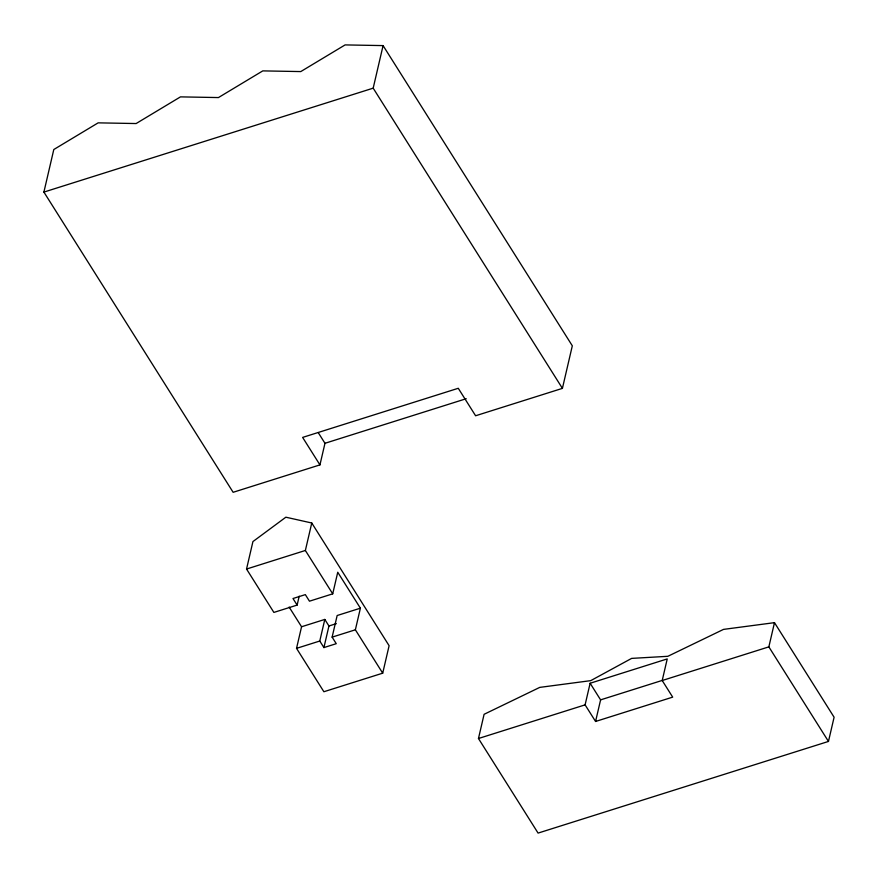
<?xml version="1.0" encoding="UTF-8"?>
<svg xmlns="http://www.w3.org/2000/svg" width="878" height="878" viewBox="0 0 878 878"><rect width="100%" height="100%" fill="white"/><g stroke="black" fill="none" stroke-linecap="round" stroke-linejoin="round"><path stroke-width="1.32" d="M43.9 192.084L53.799 149.523L98.149 122.854L136.123 123.546L180.473 96.876L218.446 97.568L262.785 70.888L300.77 71.579L345.109 44.91L383.082 45.601L572.313 345.811L562.414 388.372L475.602 415.766L458.272 388.285L302.625 437.409L319.943 464.89L233.131 492.295L43.9 192.084L373.183 88.162L383.082 45.601M299.189 596.184L297.126 605.085L273.881 612.416L246.542 569.043L252.93 541.572L285.855 517.197L311.767 523.003L389.108 645.703L382.709 673.174L323.883 691.732L296.534 648.359L301.56 626.76L289.136 607.049M319.943 464.89L324.97 443.291L318.473 432.986M297.126 605.085L292.989 598.522L305.335 594.625L309.473 601.189L332.718 593.846L305.368 550.473L311.767 523.003M332.718 593.846L337.745 572.247L360.397 608.191L337.152 615.522L332.125 637.132L336.263 643.684L323.916 647.58L319.779 641.028L324.805 619.429L301.56 626.76M323.916 647.58L328.943 625.981L324.805 619.429M382.709 673.174L355.37 629.8L360.397 608.191M478.466 738.508L484.096 714.297L539.761 687.386L590.729 680.648L631.633 658.39L667.851 656.305L723.516 629.394L774.484 622.656L834.1 717.227L828.47 741.438L538.082 833.09L478.466 738.508L585.099 704.858L590.126 683.249L667.236 658.917L662.21 680.516L672.691 697.132L595.569 721.464L585.099 704.858M595.569 721.464L600.596 699.865L590.126 683.249M828.47 741.438L768.854 646.866L774.484 622.656M324.97 443.291L466.24 398.711M246.542 569.043L305.368 550.473M328.943 625.981L336.351 623.643M296.534 648.359L319.779 641.028M332.125 637.132L355.37 629.8M600.596 699.865L662.034 680.483M662.21 680.516L768.854 646.866M373.183 88.162L562.414 388.372"/></g></svg>
